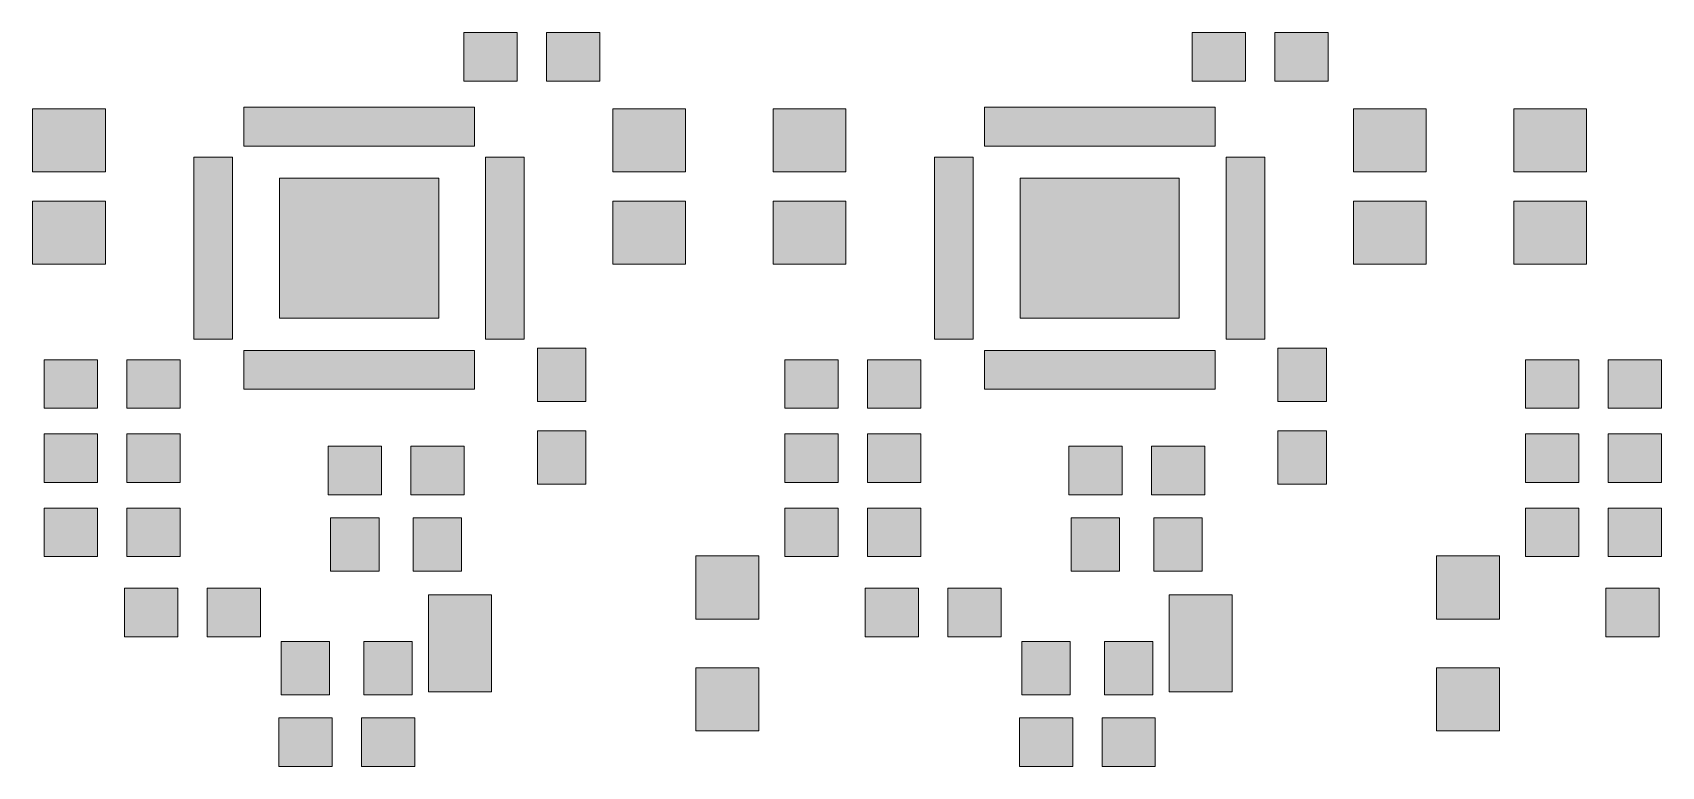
# Model space of a CAD drawing. Header units: inches. Extents: x 72.2 to 138.1, y 127.1 to 169.9.
# Drawn here: x 72.15 to 105.67, y 127.15 to 142.24 of the extents above; entities that cross this region are included whole.
import ezdxf

# ---------------------------------------------------------------- set-up
doc = ezdxf.new("R2010")
doc.units = ezdxf.units.IN
doc.header["$MEASUREMENT"] = 0

# ---------------------------------------------------------------- blocks, each defined once
blk = doc.blocks.new('block 12')
at = {"true_color": 0xffffff}
h = blk.add_hatch(color=7, dxfattribs=at)
h.dxf.hatch_style = 2
h.paths.add_polyline_path([(103.967, 133.488), (103.967, 133.987), (102.87, 133.987), (102.87, 132.99), (103.967, 132.99), (103.967, 133.987), (102.87, 133.987), (102.87, 132.99), (103.967, 132.99)])
at = {"lineweight": 0}
blk.add_lwpolyline([(103.967, 133.488), (103.967, 133.987), (102.87, 133.987), (102.87, 132.99), (103.967, 132.99), (103.967, 133.987), (102.87, 133.987), (102.87, 132.99), (103.967, 132.99), (103.967, 133.488)], dxfattribs=at)
blk = doc.blocks.new('block 13')
at = {"true_color": 0xffffff}
h = blk.add_hatch(color=7, dxfattribs=at)
h.dxf.hatch_style = 2
h.paths.add_polyline_path([(105.667, 133.488), (105.667, 133.987), (104.57, 133.987), (104.57, 132.99), (105.667, 132.99), (105.667, 133.987), (104.57, 133.987), (104.57, 132.99), (105.667, 132.99)])
at = {"lineweight": 0}
blk.add_lwpolyline([(105.667, 133.488), (105.667, 133.987), (104.57, 133.987), (104.57, 132.99), (105.667, 132.99), (105.667, 133.987), (104.57, 133.987), (104.57, 132.99), (105.667, 132.99), (105.667, 133.488)], dxfattribs=at)
blk = doc.blocks.new('block 14')
at = {"true_color": 0xffffff}
h = blk.add_hatch(color=7, dxfattribs=at)
h.dxf.hatch_style = 2
h.paths.add_polyline_path([(88.727, 133.488), (88.727, 133.987), (87.63, 133.987), (87.63, 132.99), (88.727, 132.99), (88.727, 133.987), (87.63, 133.987), (87.63, 132.99), (88.727, 132.99)])
at = {"lineweight": 0}
blk.add_lwpolyline([(88.727, 133.488), (88.727, 133.987), (87.63, 133.987), (87.63, 132.99), (88.727, 132.99), (88.727, 133.987), (87.63, 133.987), (87.63, 132.99), (88.727, 132.99), (88.727, 133.488)], dxfattribs=at)
blk = doc.blocks.new('block 15')
at = {"true_color": 0xffffff}
h = blk.add_hatch(color=7, dxfattribs=at)
h.dxf.hatch_style = 2
h.paths.add_polyline_path([(90.427, 133.488), (90.427, 133.987), (89.33, 133.987), (89.33, 132.99), (90.427, 132.99), (90.427, 133.987), (89.33, 133.987), (89.33, 132.99), (90.427, 132.99)])
at = {"lineweight": 0}
blk.add_lwpolyline([(90.427, 133.488), (90.427, 133.987), (89.33, 133.987), (89.33, 132.99), (90.427, 132.99), (90.427, 133.987), (89.33, 133.987), (89.33, 132.99), (90.427, 132.99), (90.427, 133.488)], dxfattribs=at)
blk = doc.blocks.new('block 16')
at = {"true_color": 0xffffff}
h = blk.add_hatch(color=7, dxfattribs=at)
h.dxf.hatch_style = 2
h.paths.add_polyline_path([(73.487, 133.488), (73.487, 133.987), (72.39, 133.987), (72.39, 132.99), (73.487, 132.99), (73.487, 133.987), (72.39, 133.987), (72.39, 132.99), (73.487, 132.99)])
at = {"lineweight": 0}
blk.add_lwpolyline([(73.487, 133.488), (73.487, 133.987), (72.39, 133.987), (72.39, 132.99), (73.487, 132.99), (73.487, 133.987), (72.39, 133.987), (72.39, 132.99), (73.487, 132.99), (73.487, 133.488)], dxfattribs=at)
blk = doc.blocks.new('block 17')
at = {"true_color": 0xffffff}
h = blk.add_hatch(color=7, dxfattribs=at)
h.dxf.hatch_style = 2
h.paths.add_polyline_path([(75.187, 133.488), (75.187, 133.987), (74.09, 133.987), (74.09, 132.99), (75.187, 132.99), (75.187, 133.987), (74.09, 133.987), (74.09, 132.99), (75.187, 132.99)])
at = {"lineweight": 0}
blk.add_lwpolyline([(75.187, 133.488), (75.187, 133.987), (74.09, 133.987), (74.09, 132.99), (75.187, 132.99), (75.187, 133.987), (74.09, 133.987), (74.09, 132.99), (75.187, 132.99), (75.187, 133.488)], dxfattribs=at)
blk = doc.blocks.new('block 22')
at = {"true_color": 0xffffff}
h = blk.add_hatch(color=7, dxfattribs=at)
h.dxf.hatch_style = 2
h.paths.add_polyline_path([(98.275, 134.052), (97.777, 134.052), (97.777, 132.955), (98.774, 132.955), (98.774, 134.052), (97.777, 134.052), (97.777, 132.955), (98.774, 132.955), (98.774, 134.052)])
at = {"lineweight": 0}
blk.add_lwpolyline([(98.275, 134.052), (97.777, 134.052), (97.777, 132.955), (98.774, 132.955), (98.774, 134.052), (97.777, 134.052), (97.777, 132.955), (98.774, 132.955), (98.774, 134.052), (98.275, 134.052)], dxfattribs=at)
blk = doc.blocks.new('block 23')
at = {"true_color": 0xffffff}
h = blk.add_hatch(color=7, dxfattribs=at)
h.dxf.hatch_style = 2
h.paths.add_polyline_path([(98.275, 135.752), (97.777, 135.752), (97.777, 134.655), (98.774, 134.655), (98.774, 135.752), (97.777, 135.752), (97.777, 134.655), (98.774, 134.655), (98.774, 135.752)])
at = {"lineweight": 0}
blk.add_lwpolyline([(98.275, 135.752), (97.777, 135.752), (97.777, 134.655), (98.774, 134.655), (98.774, 135.752), (97.777, 135.752), (97.777, 134.655), (98.774, 134.655), (98.774, 135.752), (98.275, 135.752)], dxfattribs=at)
blk = doc.blocks.new('block 24')
at = {"true_color": 0xffffff}
h = blk.add_hatch(color=7, dxfattribs=at)
h.dxf.hatch_style = 2
h.paths.add_polyline_path([(83.035, 134.052), (82.537, 134.052), (82.537, 132.955), (83.534, 132.955), (83.534, 134.052), (82.537, 134.052), (82.537, 132.955), (83.534, 132.955), (83.534, 134.052)])
at = {"lineweight": 0}
blk.add_lwpolyline([(83.035, 134.052), (82.537, 134.052), (82.537, 132.955), (83.534, 132.955), (83.534, 134.052), (82.537, 134.052), (82.537, 132.955), (83.534, 132.955), (83.534, 134.052), (83.035, 134.052)], dxfattribs=at)
blk = doc.blocks.new('block 25')
at = {"true_color": 0xffffff}
h = blk.add_hatch(color=7, dxfattribs=at)
h.dxf.hatch_style = 2
h.paths.add_polyline_path([(83.035, 135.752), (82.537, 135.752), (82.537, 134.655), (83.534, 134.655), (83.534, 135.752), (82.537, 135.752), (82.537, 134.655), (83.534, 134.655), (83.534, 135.752)])
at = {"lineweight": 0}
blk.add_lwpolyline([(83.035, 135.752), (82.537, 135.752), (82.537, 134.655), (83.534, 134.655), (83.534, 135.752), (82.537, 135.752), (82.537, 134.655), (83.534, 134.655), (83.534, 135.752), (83.035, 135.752)], dxfattribs=at)
blk = doc.blocks.new('block 28')
at = {"true_color": 0xffffff}
h = blk.add_hatch(color=7, dxfattribs=at)
h.dxf.hatch_style = 2
h.paths.add_polyline_path([(103.967, 135.012), (103.967, 135.511), (102.87, 135.511), (102.87, 134.514), (103.967, 134.514), (103.967, 135.511), (102.87, 135.511), (102.87, 134.514), (103.967, 134.514)])
at = {"lineweight": 0}
blk.add_lwpolyline([(103.967, 135.012), (103.967, 135.511), (102.87, 135.511), (102.87, 134.514), (103.967, 134.514), (103.967, 135.511), (102.87, 135.511), (102.87, 134.514), (103.967, 134.514), (103.967, 135.012)], dxfattribs=at)
blk = doc.blocks.new('block 29')
at = {"true_color": 0xffffff}
h = blk.add_hatch(color=7, dxfattribs=at)
h.dxf.hatch_style = 2
h.paths.add_polyline_path([(105.667, 135.012), (105.667, 135.511), (104.57, 135.511), (104.57, 134.514), (105.667, 134.514), (105.667, 135.511), (104.57, 135.511), (104.57, 134.514), (105.667, 134.514)])
at = {"lineweight": 0}
blk.add_lwpolyline([(105.667, 135.012), (105.667, 135.511), (104.57, 135.511), (104.57, 134.514), (105.667, 134.514), (105.667, 135.511), (104.57, 135.511), (104.57, 134.514), (105.667, 134.514), (105.667, 135.012)], dxfattribs=at)
blk = doc.blocks.new('block 30')
at = {"true_color": 0xffffff}
h = blk.add_hatch(color=7, dxfattribs=at)
h.dxf.hatch_style = 2
h.paths.add_polyline_path([(88.727, 135.012), (88.727, 135.511), (87.63, 135.511), (87.63, 134.514), (88.727, 134.514), (88.727, 135.511), (87.63, 135.511), (87.63, 134.514), (88.727, 134.514)])
at = {"lineweight": 0}
blk.add_lwpolyline([(88.727, 135.012), (88.727, 135.511), (87.63, 135.511), (87.63, 134.514), (88.727, 134.514), (88.727, 135.511), (87.63, 135.511), (87.63, 134.514), (88.727, 134.514), (88.727, 135.012)], dxfattribs=at)
blk = doc.blocks.new('block 31')
at = {"true_color": 0xffffff}
h = blk.add_hatch(color=7, dxfattribs=at)
h.dxf.hatch_style = 2
h.paths.add_polyline_path([(90.427, 135.012), (90.427, 135.511), (89.33, 135.511), (89.33, 134.514), (90.427, 134.514), (90.427, 135.511), (89.33, 135.511), (89.33, 134.514), (90.427, 134.514)])
at = {"lineweight": 0}
blk.add_lwpolyline([(90.427, 135.012), (90.427, 135.511), (89.33, 135.511), (89.33, 134.514), (90.427, 134.514), (90.427, 135.511), (89.33, 135.511), (89.33, 134.514), (90.427, 134.514), (90.427, 135.012)], dxfattribs=at)
blk = doc.blocks.new('block 32')
at = {"true_color": 0xffffff}
h = blk.add_hatch(color=7, dxfattribs=at)
h.dxf.hatch_style = 2
h.paths.add_polyline_path([(73.487, 135.012), (73.487, 135.511), (72.39, 135.511), (72.39, 134.514), (73.487, 134.514), (73.487, 135.511), (72.39, 135.511), (72.39, 134.514), (73.487, 134.514)])
at = {"lineweight": 0}
blk.add_lwpolyline([(73.487, 135.012), (73.487, 135.511), (72.39, 135.511), (72.39, 134.514), (73.487, 134.514), (73.487, 135.511), (72.39, 135.511), (72.39, 134.514), (73.487, 134.514), (73.487, 135.012)], dxfattribs=at)
blk = doc.blocks.new('block 33')
at = {"true_color": 0xffffff}
h = blk.add_hatch(color=7, dxfattribs=at)
h.dxf.hatch_style = 2
h.paths.add_polyline_path([(75.187, 135.012), (75.187, 135.511), (74.09, 135.511), (74.09, 134.514), (75.187, 134.514), (75.187, 135.511), (74.09, 135.511), (74.09, 134.514), (75.187, 134.514)])
at = {"lineweight": 0}
blk.add_lwpolyline([(75.187, 135.012), (75.187, 135.511), (74.09, 135.511), (74.09, 134.514), (75.187, 134.514), (75.187, 135.511), (74.09, 135.511), (74.09, 134.514), (75.187, 134.514), (75.187, 135.012)], dxfattribs=at)
blk = doc.blocks.new('block 38')
at = {"true_color": 0xffffff}
h = blk.add_hatch(color=7, dxfattribs=at)
h.dxf.hatch_style = 2
h.paths.add_polyline_path([(104.57, 131.964), (104.57, 131.466), (105.667, 131.466), (105.667, 132.463), (104.57, 132.463), (104.57, 131.466), (105.667, 131.466), (105.667, 132.463), (104.57, 132.463)])
at = {"lineweight": 0}
blk.add_lwpolyline([(104.57, 131.964), (104.57, 131.466), (105.667, 131.466), (105.667, 132.463), (104.57, 132.463), (104.57, 131.466), (105.667, 131.466), (105.667, 132.463), (104.57, 132.463), (104.57, 131.964)], dxfattribs=at)
blk = doc.blocks.new('block 39')
at = {"true_color": 0xffffff}
h = blk.add_hatch(color=7, dxfattribs=at)
h.dxf.hatch_style = 2
h.paths.add_polyline_path([(102.87, 131.964), (102.87, 131.466), (103.967, 131.466), (103.967, 132.463), (102.87, 132.463), (102.87, 131.466), (103.967, 131.466), (103.967, 132.463), (102.87, 132.463)])
at = {"lineweight": 0}
blk.add_lwpolyline([(102.87, 131.964), (102.87, 131.466), (103.967, 131.466), (103.967, 132.463), (102.87, 132.463), (102.87, 131.466), (103.967, 131.466), (103.967, 132.463), (102.87, 132.463), (102.87, 131.964)], dxfattribs=at)
blk = doc.blocks.new('block 40')
at = {"true_color": 0xffffff}
h = blk.add_hatch(color=7, dxfattribs=at)
h.dxf.hatch_style = 2
h.paths.add_polyline_path([(89.33, 131.964), (89.33, 131.466), (90.427, 131.466), (90.427, 132.463), (89.33, 132.463), (89.33, 131.466), (90.427, 131.466), (90.427, 132.463), (89.33, 132.463)])
at = {"lineweight": 0}
blk.add_lwpolyline([(89.33, 131.964), (89.33, 131.466), (90.427, 131.466), (90.427, 132.463), (89.33, 132.463), (89.33, 131.466), (90.427, 131.466), (90.427, 132.463), (89.33, 132.463), (89.33, 131.964)], dxfattribs=at)
blk = doc.blocks.new('block 41')
at = {"true_color": 0xffffff}
h = blk.add_hatch(color=7, dxfattribs=at)
h.dxf.hatch_style = 2
h.paths.add_polyline_path([(87.63, 131.964), (87.63, 131.466), (88.727, 131.466), (88.727, 132.463), (87.63, 132.463), (87.63, 131.466), (88.727, 131.466), (88.727, 132.463), (87.63, 132.463)])
at = {"lineweight": 0}
blk.add_lwpolyline([(87.63, 131.964), (87.63, 131.466), (88.727, 131.466), (88.727, 132.463), (87.63, 132.463), (87.63, 131.466), (88.727, 131.466), (88.727, 132.463), (87.63, 132.463), (87.63, 131.964)], dxfattribs=at)
blk = doc.blocks.new('block 42')
at = {"true_color": 0xffffff}
h = blk.add_hatch(color=7, dxfattribs=at)
h.dxf.hatch_style = 2
h.paths.add_polyline_path([(74.09, 131.964), (74.09, 131.466), (75.187, 131.466), (75.187, 132.463), (74.09, 132.463), (74.09, 131.466), (75.187, 131.466), (75.187, 132.463), (74.09, 132.463)])
at = {"lineweight": 0}
blk.add_lwpolyline([(74.09, 131.964), (74.09, 131.466), (75.187, 131.466), (75.187, 132.463), (74.09, 132.463), (74.09, 131.466), (75.187, 131.466), (75.187, 132.463), (74.09, 132.463), (74.09, 131.964)], dxfattribs=at)
blk = doc.blocks.new('block 43')
at = {"true_color": 0xffffff}
h = blk.add_hatch(color=7, dxfattribs=at)
h.dxf.hatch_style = 2
h.paths.add_polyline_path([(72.39, 131.964), (72.39, 131.466), (73.487, 131.466), (73.487, 132.463), (72.39, 132.463), (72.39, 131.466), (73.487, 131.466), (73.487, 132.463), (72.39, 132.463)])
at = {"lineweight": 0}
blk.add_lwpolyline([(72.39, 131.964), (72.39, 131.466), (73.487, 131.466), (73.487, 132.463), (72.39, 132.463), (72.39, 131.466), (73.487, 131.466), (73.487, 132.463), (72.39, 132.463), (72.39, 131.964)], dxfattribs=at)
blk = doc.blocks.new('block 48')
at = {"true_color": 0xffffff}
h = blk.add_hatch(color=7, dxfattribs=at)
h.dxf.hatch_style = 2
h.paths.add_polyline_path([(105.618, 130.313), (105.618, 130.812), (104.521, 130.812), (104.521, 129.815), (105.618, 129.815), (105.618, 130.812), (104.521, 130.812), (104.521, 129.815), (105.618, 129.815)])
at = {"lineweight": 0}
blk.add_lwpolyline([(105.618, 130.313), (105.618, 130.812), (104.521, 130.812), (104.521, 129.815), (105.618, 129.815), (105.618, 130.812), (104.521, 130.812), (104.521, 129.815), (105.618, 129.815), (105.618, 130.313)], dxfattribs=at)
blk = doc.blocks.new('block 50')
at = {"true_color": 0xffffff}
h = blk.add_hatch(color=7, dxfattribs=at)
h.dxf.hatch_style = 2
h.paths.add_polyline_path([(90.378, 130.313), (90.378, 130.812), (89.281, 130.812), (89.281, 129.815), (90.378, 129.815), (90.378, 130.812), (89.281, 130.812), (89.281, 129.815), (90.378, 129.815)])
at = {"lineweight": 0}
blk.add_lwpolyline([(90.378, 130.313), (90.378, 130.812), (89.281, 130.812), (89.281, 129.815), (90.378, 129.815), (90.378, 130.812), (89.281, 130.812), (89.281, 129.815), (90.378, 129.815), (90.378, 130.313)], dxfattribs=at)
blk = doc.blocks.new('block 51')
at = {"true_color": 0xffffff}
h = blk.add_hatch(color=7, dxfattribs=at)
h.dxf.hatch_style = 2
h.paths.add_polyline_path([(92.078, 130.313), (92.078, 130.812), (90.981, 130.812), (90.981, 129.815), (92.078, 129.815), (92.078, 130.812), (90.981, 130.812), (90.981, 129.815), (92.078, 129.815)])
at = {"lineweight": 0}
blk.add_lwpolyline([(92.078, 130.313), (92.078, 130.812), (90.981, 130.812), (90.981, 129.815), (92.078, 129.815), (92.078, 130.812), (90.981, 130.812), (90.981, 129.815), (92.078, 129.815), (92.078, 130.313)], dxfattribs=at)
blk = doc.blocks.new('block 52')
at = {"true_color": 0xffffff}
h = blk.add_hatch(color=7, dxfattribs=at)
h.dxf.hatch_style = 2
h.paths.add_polyline_path([(75.138, 130.313), (75.138, 130.812), (74.041, 130.812), (74.041, 129.815), (75.138, 129.815), (75.138, 130.812), (74.041, 130.812), (74.041, 129.815), (75.138, 129.815)])
at = {"lineweight": 0}
blk.add_lwpolyline([(75.138, 130.313), (75.138, 130.812), (74.041, 130.812), (74.041, 129.815), (75.138, 129.815), (75.138, 130.812), (74.041, 130.812), (74.041, 129.815), (75.138, 129.815), (75.138, 130.313)], dxfattribs=at)
blk = doc.blocks.new('block 53')
at = {"true_color": 0xffffff}
h = blk.add_hatch(color=7, dxfattribs=at)
h.dxf.hatch_style = 2
h.paths.add_polyline_path([(76.838, 130.313), (76.838, 130.812), (75.741, 130.812), (75.741, 129.815), (76.838, 129.815), (76.838, 130.812), (75.741, 130.812), (75.741, 129.815), (76.838, 129.815)])
at = {"lineweight": 0}
blk.add_lwpolyline([(76.838, 130.313), (76.838, 130.812), (75.741, 130.812), (75.741, 129.815), (76.838, 129.815), (76.838, 130.812), (75.741, 130.812), (75.741, 129.815), (76.838, 129.815), (76.838, 130.313)], dxfattribs=at)
blk = doc.blocks.new('block 60')
at = {"true_color": 0xffffff}
h = blk.add_hatch(color=7, dxfattribs=at)
h.dxf.hatch_style = 2
h.paths.add_polyline_path([(97.109, 141.743), (97.109, 142.242), (96.012, 142.242), (96.012, 141.245), (97.109, 141.245), (97.109, 142.242), (96.012, 142.242), (96.012, 141.245), (97.109, 141.245)])
at = {"lineweight": 0}
blk.add_lwpolyline([(97.109, 141.743), (97.109, 142.242), (96.012, 142.242), (96.012, 141.245), (97.109, 141.245), (97.109, 142.242), (96.012, 142.242), (96.012, 141.245), (97.109, 141.245), (97.109, 141.743)], dxfattribs=at)
blk = doc.blocks.new('block 61')
at = {"true_color": 0xffffff}
h = blk.add_hatch(color=7, dxfattribs=at)
h.dxf.hatch_style = 2
h.paths.add_polyline_path([(98.809, 141.743), (98.809, 142.242), (97.712, 142.242), (97.712, 141.245), (98.809, 141.245), (98.809, 142.242), (97.712, 142.242), (97.712, 141.245), (98.809, 141.245)])
at = {"lineweight": 0}
blk.add_lwpolyline([(98.809, 141.743), (98.809, 142.242), (97.712, 142.242), (97.712, 141.245), (98.809, 141.245), (98.809, 142.242), (97.712, 142.242), (97.712, 141.245), (98.809, 141.245), (98.809, 141.743)], dxfattribs=at)
blk = doc.blocks.new('block 62')
at = {"true_color": 0xffffff}
h = blk.add_hatch(color=7, dxfattribs=at)
h.dxf.hatch_style = 2
h.paths.add_polyline_path([(82.123, 141.743), (82.123, 142.242), (81.026, 142.242), (81.026, 141.245), (82.123, 141.245), (82.123, 142.242), (81.026, 142.242), (81.026, 141.245), (82.123, 141.245)])
at = {"lineweight": 0}
blk.add_lwpolyline([(82.123, 141.743), (82.123, 142.242), (81.026, 142.242), (81.026, 141.245), (82.123, 141.245), (82.123, 142.242), (81.026, 142.242), (81.026, 141.245), (82.123, 141.245), (82.123, 141.743)], dxfattribs=at)
blk = doc.blocks.new('block 63')
at = {"true_color": 0xffffff}
h = blk.add_hatch(color=7, dxfattribs=at)
h.dxf.hatch_style = 2
h.paths.add_polyline_path([(83.823, 141.743), (83.823, 142.242), (82.726, 142.242), (82.726, 141.245), (83.823, 141.245), (83.823, 142.242), (82.726, 142.242), (82.726, 141.245), (83.823, 141.245)])
at = {"lineweight": 0}
blk.add_lwpolyline([(83.823, 141.743), (83.823, 142.242), (82.726, 142.242), (82.726, 141.245), (83.823, 141.245), (83.823, 142.242), (82.726, 142.242), (82.726, 141.245), (83.823, 141.245), (83.823, 141.743)], dxfattribs=at)
blk = doc.blocks.new('block 68')
at = {"true_color": 0xffffff}
h = blk.add_hatch(color=7, dxfattribs=at)
h.dxf.hatch_style = 2
h.paths.add_polyline_path([(93.553, 127.646), (93.553, 128.145), (92.456, 128.145), (92.456, 127.148), (93.553, 127.148), (93.553, 128.145), (92.456, 128.145), (92.456, 127.148), (93.553, 127.148)])
at = {"lineweight": 0}
blk.add_lwpolyline([(93.553, 127.646), (93.553, 128.145), (92.456, 128.145), (92.456, 127.148), (93.553, 127.148), (93.553, 128.145), (92.456, 128.145), (92.456, 127.148), (93.553, 127.148), (93.553, 127.646)], dxfattribs=at)
blk = doc.blocks.new('block 69')
at = {"true_color": 0xffffff}
h = blk.add_hatch(color=7, dxfattribs=at)
h.dxf.hatch_style = 2
h.paths.add_polyline_path([(95.253, 127.646), (95.253, 128.145), (94.156, 128.145), (94.156, 127.148), (95.253, 127.148), (95.253, 128.145), (94.156, 128.145), (94.156, 127.148), (95.253, 127.148)])
at = {"lineweight": 0}
blk.add_lwpolyline([(95.253, 127.646), (95.253, 128.145), (94.156, 128.145), (94.156, 127.148), (95.253, 127.148), (95.253, 128.145), (94.156, 128.145), (94.156, 127.148), (95.253, 127.148), (95.253, 127.646)], dxfattribs=at)
blk = doc.blocks.new('block 70')
at = {"true_color": 0xffffff}
h = blk.add_hatch(color=7, dxfattribs=at)
h.dxf.hatch_style = 2
h.paths.add_polyline_path([(78.313, 127.646), (78.313, 128.145), (77.216, 128.145), (77.216, 127.148), (78.313, 127.148), (78.313, 128.145), (77.216, 128.145), (77.216, 127.148), (78.313, 127.148)])
at = {"lineweight": 0}
blk.add_lwpolyline([(78.313, 127.646), (78.313, 128.145), (77.216, 128.145), (77.216, 127.148), (78.313, 127.148), (78.313, 128.145), (77.216, 128.145), (77.216, 127.148), (78.313, 127.148), (78.313, 127.646)], dxfattribs=at)
blk = doc.blocks.new('block 71')
at = {"true_color": 0xffffff}
h = blk.add_hatch(color=7, dxfattribs=at)
h.dxf.hatch_style = 2
h.paths.add_polyline_path([(80.013, 127.646), (80.013, 128.145), (78.916, 128.145), (78.916, 127.148), (80.013, 127.148), (80.013, 128.145), (78.916, 128.145), (78.916, 127.148), (80.013, 127.148)])
at = {"lineweight": 0}
blk.add_lwpolyline([(80.013, 127.646), (80.013, 128.145), (78.916, 128.145), (78.916, 127.148), (80.013, 127.148), (80.013, 128.145), (78.916, 128.145), (78.916, 127.148), (80.013, 127.148), (80.013, 127.646)], dxfattribs=at)
blk = doc.blocks.new('block 76')
at = {"true_color": 0xffffff}
h = blk.add_hatch(color=7, dxfattribs=at)
h.dxf.hatch_style = 2
h.paths.add_polyline_path([(94.569, 133.234), (94.569, 133.733), (93.472, 133.733), (93.472, 132.736), (94.569, 132.736), (94.569, 133.733), (93.472, 133.733), (93.472, 132.736), (94.569, 132.736)])
at = {"lineweight": 0}
blk.add_lwpolyline([(94.569, 133.234), (94.569, 133.733), (93.472, 133.733), (93.472, 132.736), (94.569, 132.736), (94.569, 133.733), (93.472, 133.733), (93.472, 132.736), (94.569, 132.736), (94.569, 133.234)], dxfattribs=at)
blk = doc.blocks.new('block 77')
at = {"true_color": 0xffffff}
h = blk.add_hatch(color=7, dxfattribs=at)
h.dxf.hatch_style = 2
h.paths.add_polyline_path([(96.269, 133.234), (96.269, 133.733), (95.172, 133.733), (95.172, 132.736), (96.269, 132.736), (96.269, 133.733), (95.172, 133.733), (95.172, 132.736), (96.269, 132.736)])
at = {"lineweight": 0}
blk.add_lwpolyline([(96.269, 133.234), (96.269, 133.733), (95.172, 133.733), (95.172, 132.736), (96.269, 132.736), (96.269, 133.733), (95.172, 133.733), (95.172, 132.736), (96.269, 132.736), (96.269, 133.234)], dxfattribs=at)
blk = doc.blocks.new('block 78')
at = {"true_color": 0xffffff}
h = blk.add_hatch(color=7, dxfattribs=at)
h.dxf.hatch_style = 2
h.paths.add_polyline_path([(79.329, 133.234), (79.329, 133.733), (78.232, 133.733), (78.232, 132.736), (79.329, 132.736), (79.329, 133.733), (78.232, 133.733), (78.232, 132.736), (79.329, 132.736)])
at = {"lineweight": 0}
blk.add_lwpolyline([(79.329, 133.234), (79.329, 133.733), (78.232, 133.733), (78.232, 132.736), (79.329, 132.736), (79.329, 133.733), (78.232, 133.733), (78.232, 132.736), (79.329, 132.736), (79.329, 133.234)], dxfattribs=at)
blk = doc.blocks.new('block 79')
at = {"true_color": 0xffffff}
h = blk.add_hatch(color=7, dxfattribs=at)
h.dxf.hatch_style = 2
h.paths.add_polyline_path([(81.029, 133.234), (81.029, 133.733), (79.932, 133.733), (79.932, 132.736), (81.029, 132.736), (81.029, 133.733), (79.932, 133.733), (79.932, 132.736), (81.029, 132.736)])
at = {"lineweight": 0}
blk.add_lwpolyline([(81.029, 133.234), (81.029, 133.733), (79.932, 133.733), (79.932, 132.736), (81.029, 132.736), (81.029, 133.733), (79.932, 133.733), (79.932, 132.736), (81.029, 132.736), (81.029, 133.234)], dxfattribs=at)
blk = doc.blocks.new('block 120')
at = {"true_color": 0xffffff}
h = blk.add_hatch(color=7, dxfattribs=at)
h.dxf.hatch_style = 2
h.paths.add_polyline_path([(94.108, 139.908), (96.482, 139.908), (96.482, 140.705), (91.735, 140.705), (91.735, 139.908), (96.482, 139.908), (96.482, 140.705), (91.735, 140.705), (91.735, 139.908)])
at = {"lineweight": 0}
blk.add_lwpolyline([(94.108, 139.908), (96.482, 139.908), (96.482, 140.705), (91.735, 140.705), (91.735, 139.908), (96.482, 139.908), (96.482, 140.705), (91.735, 140.705), (91.735, 139.908), (94.108, 139.908)], dxfattribs=at)
blk = doc.blocks.new('block 121')
at = {"true_color": 0xffffff}
h = blk.add_hatch(color=7, dxfattribs=at)
h.dxf.hatch_style = 2
h.paths.add_polyline_path([(96.71, 137.806), (96.71, 135.933), (97.507, 135.933), (97.507, 139.68), (96.71, 139.68), (96.71, 135.933), (97.507, 135.933), (97.507, 139.68), (96.71, 139.68)])
at = {"lineweight": 0}
blk.add_lwpolyline([(96.71, 137.806), (96.71, 135.933), (97.507, 135.933), (97.507, 139.68), (96.71, 139.68), (96.71, 135.933), (97.507, 135.933), (97.507, 139.68), (96.71, 139.68), (96.71, 137.806)], dxfattribs=at)
blk = doc.blocks.new('block 122')
at = {"true_color": 0xffffff}
h = blk.add_hatch(color=7, dxfattribs=at)
h.dxf.hatch_style = 2
h.paths.add_polyline_path([(94.108, 135.705), (91.735, 135.705), (91.735, 134.908), (96.482, 134.908), (96.482, 135.705), (91.735, 135.705), (91.735, 134.908), (96.482, 134.908), (96.482, 135.705)])
at = {"lineweight": 0}
blk.add_lwpolyline([(94.108, 135.705), (91.735, 135.705), (91.735, 134.908), (96.482, 134.908), (96.482, 135.705), (91.735, 135.705), (91.735, 134.908), (96.482, 134.908), (96.482, 135.705), (94.108, 135.705)], dxfattribs=at)
blk = doc.blocks.new('block 123')
at = {"true_color": 0xffffff}
h = blk.add_hatch(color=7, dxfattribs=at)
h.dxf.hatch_style = 2
h.paths.add_polyline_path([(91.507, 137.806), (91.507, 139.68), (90.71, 139.68), (90.71, 135.933), (91.507, 135.933), (91.507, 139.68), (90.71, 139.68), (90.71, 135.933), (91.507, 135.933)])
at = {"lineweight": 0}
blk.add_lwpolyline([(91.507, 137.806), (91.507, 139.68), (90.71, 139.68), (90.71, 135.933), (91.507, 135.933), (91.507, 139.68), (90.71, 139.68), (90.71, 135.933), (91.507, 135.933), (91.507, 137.806)], dxfattribs=at)
blk = doc.blocks.new('block 124')
at = {"true_color": 0xffffff}
h = blk.add_hatch(color=7, dxfattribs=at)
h.dxf.hatch_style = 2
h.paths.add_polyline_path([(94.108, 136.368), (95.747, 136.368), (95.747, 139.245), (92.47, 139.245), (92.47, 136.368), (95.747, 136.368), (95.747, 139.245), (92.47, 139.245), (92.47, 136.368)])
at = {"lineweight": 0}
blk.add_lwpolyline([(94.108, 136.368), (95.747, 136.368), (95.747, 139.245), (92.47, 139.245), (92.47, 136.368), (95.747, 136.368), (95.747, 139.245), (92.47, 139.245), (92.47, 136.368), (94.108, 136.368)], dxfattribs=at)
blk = doc.blocks.new('block 125')
at = {"true_color": 0xffffff}
h = blk.add_hatch(color=7, dxfattribs=at)
h.dxf.hatch_style = 2
h.paths.add_polyline_path([(78.868, 139.908), (81.242, 139.908), (81.242, 140.705), (76.495, 140.705), (76.495, 139.908), (81.242, 139.908), (81.242, 140.705), (76.495, 140.705), (76.495, 139.908)])
at = {"lineweight": 0}
blk.add_lwpolyline([(78.868, 139.908), (81.242, 139.908), (81.242, 140.705), (76.495, 140.705), (76.495, 139.908), (81.242, 139.908), (81.242, 140.705), (76.495, 140.705), (76.495, 139.908), (78.868, 139.908)], dxfattribs=at)
blk = doc.blocks.new('block 126')
at = {"true_color": 0xffffff}
h = blk.add_hatch(color=7, dxfattribs=at)
h.dxf.hatch_style = 2
h.paths.add_polyline_path([(81.47, 137.806), (81.47, 135.933), (82.267, 135.933), (82.267, 139.68), (81.47, 139.68), (81.47, 135.933), (82.267, 135.933), (82.267, 139.68), (81.47, 139.68)])
at = {"lineweight": 0}
blk.add_lwpolyline([(81.47, 137.806), (81.47, 135.933), (82.267, 135.933), (82.267, 139.68), (81.47, 139.68), (81.47, 135.933), (82.267, 135.933), (82.267, 139.68), (81.47, 139.68), (81.47, 137.806)], dxfattribs=at)
blk = doc.blocks.new('block 127')
at = {"true_color": 0xffffff}
h = blk.add_hatch(color=7, dxfattribs=at)
h.dxf.hatch_style = 2
h.paths.add_polyline_path([(78.868, 135.705), (76.495, 135.705), (76.495, 134.908), (81.242, 134.908), (81.242, 135.705), (76.495, 135.705), (76.495, 134.908), (81.242, 134.908), (81.242, 135.705)])
at = {"lineweight": 0}
blk.add_lwpolyline([(78.868, 135.705), (76.495, 135.705), (76.495, 134.908), (81.242, 134.908), (81.242, 135.705), (76.495, 135.705), (76.495, 134.908), (81.242, 134.908), (81.242, 135.705), (78.868, 135.705)], dxfattribs=at)
blk = doc.blocks.new('block 128')
at = {"true_color": 0xffffff}
h = blk.add_hatch(color=7, dxfattribs=at)
h.dxf.hatch_style = 2
h.paths.add_polyline_path([(76.267, 137.806), (76.267, 139.68), (75.47, 139.68), (75.47, 135.933), (76.267, 135.933), (76.267, 139.68), (75.47, 139.68), (75.47, 135.933), (76.267, 135.933)])
at = {"lineweight": 0}
blk.add_lwpolyline([(76.267, 137.806), (76.267, 139.68), (75.47, 139.68), (75.47, 135.933), (76.267, 135.933), (76.267, 139.68), (75.47, 139.68), (75.47, 135.933), (76.267, 135.933), (76.267, 137.806)], dxfattribs=at)
blk = doc.blocks.new('block 129')
at = {"true_color": 0xffffff}
h = blk.add_hatch(color=7, dxfattribs=at)
h.dxf.hatch_style = 2
h.paths.add_polyline_path([(78.868, 136.368), (80.507, 136.368), (80.507, 139.245), (77.23, 139.245), (77.23, 136.368), (80.507, 136.368), (80.507, 139.245), (77.23, 139.245), (77.23, 136.368)])
at = {"lineweight": 0}
blk.add_lwpolyline([(78.868, 136.368), (80.507, 136.368), (80.507, 139.245), (77.23, 139.245), (77.23, 136.368), (80.507, 136.368), (80.507, 139.245), (77.23, 139.245), (77.23, 136.368), (78.868, 136.368)], dxfattribs=at)
blk = doc.blocks.new('block 138')
at = {"true_color": 0xffffff}
h = blk.add_hatch(color=7, dxfattribs=at)
h.dxf.hatch_style = 2
h.paths.add_polyline_path([(101.684, 131.477), (101.036, 131.477), (101.036, 130.18), (102.333, 130.18), (102.333, 131.477), (101.036, 131.477), (101.036, 130.18), (102.333, 130.18), (102.333, 131.477)])
at = {"lineweight": 0}
blk.add_lwpolyline([(101.684, 131.477), (101.036, 131.477), (101.036, 130.18), (102.333, 130.18), (102.333, 131.477), (101.036, 131.477), (101.036, 130.18), (102.333, 130.18), (102.333, 131.477), (101.684, 131.477)], dxfattribs=at)
blk = doc.blocks.new('block 139')
at = {"true_color": 0xffffff}
h = blk.add_hatch(color=7, dxfattribs=at)
h.dxf.hatch_style = 2
h.paths.add_polyline_path([(96.184, 130.677), (95.536, 130.677), (95.536, 128.68), (96.833, 128.68), (96.833, 130.677), (95.536, 130.677), (95.536, 128.68), (96.833, 128.68), (96.833, 130.677)])
at = {"lineweight": 0}
blk.add_lwpolyline([(96.184, 130.677), (95.536, 130.677), (95.536, 128.68), (96.833, 128.68), (96.833, 130.677), (95.536, 130.677), (95.536, 128.68), (96.833, 128.68), (96.833, 130.677), (96.184, 130.677)], dxfattribs=at)
blk = doc.blocks.new('block 140')
at = {"true_color": 0xffffff}
h = blk.add_hatch(color=7, dxfattribs=at)
h.dxf.hatch_style = 2
h.paths.add_polyline_path([(101.684, 129.177), (101.036, 129.177), (101.036, 127.88), (102.333, 127.88), (102.333, 129.177), (101.036, 129.177), (101.036, 127.88), (102.333, 127.88), (102.333, 129.177)])
at = {"lineweight": 0}
blk.add_lwpolyline([(101.684, 129.177), (101.036, 129.177), (101.036, 127.88), (102.333, 127.88), (102.333, 129.177), (101.036, 129.177), (101.036, 127.88), (102.333, 127.88), (102.333, 129.177), (101.684, 129.177)], dxfattribs=at)
blk = doc.blocks.new('block 141')
at = {"true_color": 0xffffff}
h = blk.add_hatch(color=7, dxfattribs=at)
h.dxf.hatch_style = 2
h.paths.add_polyline_path([(86.444, 131.477), (85.796, 131.477), (85.796, 130.18), (87.093, 130.18), (87.093, 131.477), (85.796, 131.477), (85.796, 130.18), (87.093, 130.18), (87.093, 131.477)])
at = {"lineweight": 0}
blk.add_lwpolyline([(86.444, 131.477), (85.796, 131.477), (85.796, 130.18), (87.093, 130.18), (87.093, 131.477), (85.796, 131.477), (85.796, 130.18), (87.093, 130.18), (87.093, 131.477), (86.444, 131.477)], dxfattribs=at)
blk = doc.blocks.new('block 142')
at = {"true_color": 0xffffff}
h = blk.add_hatch(color=7, dxfattribs=at)
h.dxf.hatch_style = 2
h.paths.add_polyline_path([(80.944, 130.677), (80.296, 130.677), (80.296, 128.68), (81.593, 128.68), (81.593, 130.677), (80.296, 130.677), (80.296, 128.68), (81.593, 128.68), (81.593, 130.677)])
at = {"lineweight": 0}
blk.add_lwpolyline([(80.944, 130.677), (80.296, 130.677), (80.296, 128.68), (81.593, 128.68), (81.593, 130.677), (80.296, 130.677), (80.296, 128.68), (81.593, 128.68), (81.593, 130.677), (80.944, 130.677)], dxfattribs=at)
blk = doc.blocks.new('block 143')
at = {"true_color": 0xffffff}
h = blk.add_hatch(color=7, dxfattribs=at)
h.dxf.hatch_style = 2
h.paths.add_polyline_path([(86.444, 129.177), (85.796, 129.177), (85.796, 127.88), (87.093, 127.88), (87.093, 129.177), (85.796, 129.177), (85.796, 127.88), (87.093, 127.88), (87.093, 129.177)])
at = {"lineweight": 0}
blk.add_lwpolyline([(86.444, 129.177), (85.796, 129.177), (85.796, 127.88), (87.093, 127.88), (87.093, 129.177), (85.796, 129.177), (85.796, 127.88), (87.093, 127.88), (87.093, 129.177), (86.444, 129.177)], dxfattribs=at)
blk = doc.blocks.new('block 172')
at = {"true_color": 0xffffff}
h = blk.add_hatch(color=7, dxfattribs=at)
h.dxf.hatch_style = 2
h.paths.add_polyline_path([(95.222, 131.71), (95.222, 131.162), (96.219, 131.162), (96.219, 132.259), (95.222, 132.259), (95.222, 131.162), (96.219, 131.162), (96.219, 132.259), (95.222, 132.259)])
at = {"lineweight": 0}
blk.add_lwpolyline([(95.222, 131.71), (95.222, 131.162), (96.219, 131.162), (96.219, 132.259), (95.222, 132.259), (95.222, 131.162), (96.219, 131.162), (96.219, 132.259), (95.222, 132.259), (95.222, 131.71)], dxfattribs=at)
blk = doc.blocks.new('block 173')
at = {"true_color": 0xffffff}
h = blk.add_hatch(color=7, dxfattribs=at)
h.dxf.hatch_style = 2
h.paths.add_polyline_path([(93.522, 131.71), (93.522, 131.162), (94.519, 131.162), (94.519, 132.259), (93.522, 132.259), (93.522, 131.162), (94.519, 131.162), (94.519, 132.259), (93.522, 132.259)])
at = {"lineweight": 0}
blk.add_lwpolyline([(93.522, 131.71), (93.522, 131.162), (94.519, 131.162), (94.519, 132.259), (93.522, 132.259), (93.522, 131.162), (94.519, 131.162), (94.519, 132.259), (93.522, 132.259), (93.522, 131.71)], dxfattribs=at)
blk = doc.blocks.new('block 174')
at = {"true_color": 0xffffff}
h = blk.add_hatch(color=7, dxfattribs=at)
h.dxf.hatch_style = 2
h.paths.add_polyline_path([(79.982, 131.71), (79.982, 131.162), (80.979, 131.162), (80.979, 132.259), (79.982, 132.259), (79.982, 131.162), (80.979, 131.162), (80.979, 132.259), (79.982, 132.259)])
at = {"lineweight": 0}
blk.add_lwpolyline([(79.982, 131.71), (79.982, 131.162), (80.979, 131.162), (80.979, 132.259), (79.982, 132.259), (79.982, 131.162), (80.979, 131.162), (80.979, 132.259), (79.982, 132.259), (79.982, 131.71)], dxfattribs=at)
blk = doc.blocks.new('block 175')
at = {"true_color": 0xffffff}
h = blk.add_hatch(color=7, dxfattribs=at)
h.dxf.hatch_style = 2
h.paths.add_polyline_path([(78.282, 131.71), (78.282, 131.162), (79.279, 131.162), (79.279, 132.259), (78.282, 132.259), (78.282, 131.162), (79.279, 131.162), (79.279, 132.259), (78.282, 132.259)])
at = {"lineweight": 0}
blk.add_lwpolyline([(78.282, 131.71), (78.282, 131.162), (79.279, 131.162), (79.279, 132.259), (78.282, 132.259), (78.282, 131.162), (79.279, 131.162), (79.279, 132.259), (78.282, 132.259), (78.282, 131.71)], dxfattribs=at)
blk = doc.blocks.new('block 196')
at = {"true_color": 0xffffff}
h = blk.add_hatch(color=7, dxfattribs=at)
h.dxf.hatch_style = 2
h.paths.add_polyline_path([(100.077, 139.378), (100.826, 139.378), (100.826, 140.675), (99.329, 140.675), (99.329, 139.378), (100.826, 139.378), (100.826, 140.675), (99.329, 140.675), (99.329, 139.378)])
at = {"lineweight": 0}
blk.add_lwpolyline([(100.077, 139.378), (100.826, 139.378), (100.826, 140.675), (99.329, 140.675), (99.329, 139.378), (100.826, 139.378), (100.826, 140.675), (99.329, 140.675), (99.329, 139.378), (100.077, 139.378)], dxfattribs=at)
blk = doc.blocks.new('block 197')
at = {"true_color": 0xffffff}
h = blk.add_hatch(color=7, dxfattribs=at)
h.dxf.hatch_style = 2
h.paths.add_polyline_path([(100.077, 137.478), (100.826, 137.478), (100.826, 138.775), (99.329, 138.775), (99.329, 137.478), (100.826, 137.478), (100.826, 138.775), (99.329, 138.775), (99.329, 137.478)])
at = {"lineweight": 0}
blk.add_lwpolyline([(100.077, 137.478), (100.826, 137.478), (100.826, 138.775), (99.329, 138.775), (99.329, 137.478), (100.826, 137.478), (100.826, 138.775), (99.329, 138.775), (99.329, 137.478), (100.077, 137.478)], dxfattribs=at)
blk = doc.blocks.new('block 198')
at = {"true_color": 0xffffff}
h = blk.add_hatch(color=7, dxfattribs=at)
h.dxf.hatch_style = 2
h.paths.add_polyline_path([(84.837, 139.378), (85.586, 139.378), (85.586, 140.675), (84.089, 140.675), (84.089, 139.378), (85.586, 139.378), (85.586, 140.675), (84.089, 140.675), (84.089, 139.378)])
at = {"lineweight": 0}
blk.add_lwpolyline([(84.837, 139.378), (85.586, 139.378), (85.586, 140.675), (84.089, 140.675), (84.089, 139.378), (85.586, 139.378), (85.586, 140.675), (84.089, 140.675), (84.089, 139.378), (84.837, 139.378)], dxfattribs=at)
blk = doc.blocks.new('block 199')
at = {"true_color": 0xffffff}
h = blk.add_hatch(color=7, dxfattribs=at)
h.dxf.hatch_style = 2
h.paths.add_polyline_path([(84.837, 137.478), (85.586, 137.478), (85.586, 138.775), (84.089, 138.775), (84.089, 137.478), (85.586, 137.478), (85.586, 138.775), (84.089, 138.775), (84.089, 137.478)])
at = {"lineweight": 0}
blk.add_lwpolyline([(84.837, 137.478), (85.586, 137.478), (85.586, 138.775), (84.089, 138.775), (84.089, 137.478), (85.586, 137.478), (85.586, 138.775), (84.089, 138.775), (84.089, 137.478), (84.837, 137.478)], dxfattribs=at)
blk = doc.blocks.new('block 206')
at = {"true_color": 0xffffff}
h = blk.add_hatch(color=7, dxfattribs=at)
h.dxf.hatch_style = 2
h.paths.add_polyline_path([(103.379, 139.378), (104.128, 139.378), (104.128, 140.675), (102.631, 140.675), (102.631, 139.378), (104.128, 139.378), (104.128, 140.675), (102.631, 140.675), (102.631, 139.378)])
at = {"lineweight": 0}
blk.add_lwpolyline([(103.379, 139.378), (104.128, 139.378), (104.128, 140.675), (102.631, 140.675), (102.631, 139.378), (104.128, 139.378), (104.128, 140.675), (102.631, 140.675), (102.631, 139.378), (103.379, 139.378)], dxfattribs=at)
blk = doc.blocks.new('block 207')
at = {"true_color": 0xffffff}
h = blk.add_hatch(color=7, dxfattribs=at)
h.dxf.hatch_style = 2
h.paths.add_polyline_path([(103.379, 137.478), (104.128, 137.478), (104.128, 138.775), (102.631, 138.775), (102.631, 137.478), (104.128, 137.478), (104.128, 138.775), (102.631, 138.775), (102.631, 137.478)])
at = {"lineweight": 0}
blk.add_lwpolyline([(103.379, 137.478), (104.128, 137.478), (104.128, 138.775), (102.631, 138.775), (102.631, 137.478), (104.128, 137.478), (104.128, 138.775), (102.631, 138.775), (102.631, 137.478), (103.379, 137.478)], dxfattribs=at)
blk = doc.blocks.new('block 208')
at = {"true_color": 0xffffff}
h = blk.add_hatch(color=7, dxfattribs=at)
h.dxf.hatch_style = 2
h.paths.add_polyline_path([(88.139, 139.378), (88.888, 139.378), (88.888, 140.675), (87.391, 140.675), (87.391, 139.378), (88.888, 139.378), (88.888, 140.675), (87.391, 140.675), (87.391, 139.378)])
at = {"lineweight": 0}
blk.add_lwpolyline([(88.139, 139.378), (88.888, 139.378), (88.888, 140.675), (87.391, 140.675), (87.391, 139.378), (88.888, 139.378), (88.888, 140.675), (87.391, 140.675), (87.391, 139.378), (88.139, 139.378)], dxfattribs=at)
blk = doc.blocks.new('block 209')
at = {"true_color": 0xffffff}
h = blk.add_hatch(color=7, dxfattribs=at)
h.dxf.hatch_style = 2
h.paths.add_polyline_path([(88.139, 137.478), (88.888, 137.478), (88.888, 138.775), (87.391, 138.775), (87.391, 137.478), (88.888, 137.478), (88.888, 138.775), (87.391, 138.775), (87.391, 137.478)])
at = {"lineweight": 0}
blk.add_lwpolyline([(88.139, 137.478), (88.888, 137.478), (88.888, 138.775), (87.391, 138.775), (87.391, 137.478), (88.888, 137.478), (88.888, 138.775), (87.391, 138.775), (87.391, 137.478), (88.139, 137.478)], dxfattribs=at)
blk = doc.blocks.new('block 210')
at = {"true_color": 0xffffff}
h = blk.add_hatch(color=7, dxfattribs=at)
h.dxf.hatch_style = 2
h.paths.add_polyline_path([(72.899, 139.378), (73.648, 139.378), (73.648, 140.675), (72.151, 140.675), (72.151, 139.378), (73.648, 139.378), (73.648, 140.675), (72.151, 140.675), (72.151, 139.378)])
at = {"lineweight": 0}
blk.add_lwpolyline([(72.899, 139.378), (73.648, 139.378), (73.648, 140.675), (72.151, 140.675), (72.151, 139.378), (73.648, 139.378), (73.648, 140.675), (72.151, 140.675), (72.151, 139.378), (72.899, 139.378)], dxfattribs=at)
blk = doc.blocks.new('block 211')
at = {"true_color": 0xffffff}
h = blk.add_hatch(color=7, dxfattribs=at)
h.dxf.hatch_style = 2
h.paths.add_polyline_path([(72.899, 137.478), (73.648, 137.478), (73.648, 138.775), (72.151, 138.775), (72.151, 137.478), (73.648, 137.478), (73.648, 138.775), (72.151, 138.775), (72.151, 137.478)])
at = {"lineweight": 0}
blk.add_lwpolyline([(72.899, 137.478), (73.648, 137.478), (73.648, 138.775), (72.151, 138.775), (72.151, 137.478), (73.648, 137.478), (73.648, 138.775), (72.151, 138.775), (72.151, 137.478), (72.899, 137.478)], dxfattribs=at)
blk = doc.blocks.new('block 218')
at = {"true_color": 0xffffff}
h = blk.add_hatch(color=7, dxfattribs=at)
h.dxf.hatch_style = 2
h.paths.add_polyline_path([(93.503, 129.17), (93.503, 129.719), (92.506, 129.719), (92.506, 128.622), (93.503, 128.622), (93.503, 129.719), (92.506, 129.719), (92.506, 128.622), (93.503, 128.622)])
at = {"lineweight": 0}
blk.add_lwpolyline([(93.503, 129.17), (93.503, 129.719), (92.506, 129.719), (92.506, 128.622), (93.503, 128.622), (93.503, 129.719), (92.506, 129.719), (92.506, 128.622), (93.503, 128.622), (93.503, 129.17)], dxfattribs=at)
blk = doc.blocks.new('block 219')
at = {"true_color": 0xffffff}
h = blk.add_hatch(color=7, dxfattribs=at)
h.dxf.hatch_style = 2
h.paths.add_polyline_path([(95.203, 129.17), (95.203, 129.719), (94.206, 129.719), (94.206, 128.622), (95.203, 128.622), (95.203, 129.719), (94.206, 129.719), (94.206, 128.622), (95.203, 128.622)])
at = {"lineweight": 0}
blk.add_lwpolyline([(95.203, 129.17), (95.203, 129.719), (94.206, 129.719), (94.206, 128.622), (95.203, 128.622), (95.203, 129.719), (94.206, 129.719), (94.206, 128.622), (95.203, 128.622), (95.203, 129.17)], dxfattribs=at)
blk = doc.blocks.new('block 220')
at = {"true_color": 0xffffff}
h = blk.add_hatch(color=7, dxfattribs=at)
h.dxf.hatch_style = 2
h.paths.add_polyline_path([(78.263, 129.17), (78.263, 129.719), (77.266, 129.719), (77.266, 128.622), (78.263, 128.622), (78.263, 129.719), (77.266, 129.719), (77.266, 128.622), (78.263, 128.622)])
at = {"lineweight": 0}
blk.add_lwpolyline([(78.263, 129.17), (78.263, 129.719), (77.266, 129.719), (77.266, 128.622), (78.263, 128.622), (78.263, 129.719), (77.266, 129.719), (77.266, 128.622), (78.263, 128.622), (78.263, 129.17)], dxfattribs=at)
blk = doc.blocks.new('block 221')
at = {"true_color": 0xffffff}
h = blk.add_hatch(color=7, dxfattribs=at)
h.dxf.hatch_style = 2
h.paths.add_polyline_path([(79.963, 129.17), (79.963, 129.719), (78.966, 129.719), (78.966, 128.622), (79.963, 128.622), (79.963, 129.719), (78.966, 129.719), (78.966, 128.622), (79.963, 128.622)])
at = {"lineweight": 0}
blk.add_lwpolyline([(79.963, 129.17), (79.963, 129.719), (78.966, 129.719), (78.966, 128.622), (79.963, 128.622), (79.963, 129.719), (78.966, 129.719), (78.966, 128.622), (79.963, 128.622), (79.963, 129.17)], dxfattribs=at)

msp = doc.modelspace()

# ---------------------------------------------------------------- block references
for name in ['block 62', 'block 63', 'block 60', 'block 61', 'block 210', 'block 125', 'block 198', 'block 208', 'block 120', 'block 196', 'block 206', 'block 128', 'block 126', 'block 123', 'block 121', 'block 129', 'block 124', 'block 211', 'block 199', 'block 209', 'block 197', 'block 207', 'block 25', 'block 23', 'block 32', 'block 33', 'block 127', 'block 30', 'block 31', 'block 122', 'block 28', 'block 29', 'block 16', 'block 17', 'block 78', 'block 79', 'block 24', 'block 14', 'block 15', 'block 76', 'block 77', 'block 22', 'block 12', 'block 13', 'block 43', 'block 42', 'block 41', 'block 40', 'block 39', 'block 38', 'block 175', 'block 174', 'block 173', 'block 172', 'block 141', 'block 138', 'block 52', 'block 53', 'block 50', 'block 51', 'block 48', 'block 142', 'block 139', 'block 220', 'block 221', 'block 218', 'block 219', 'block 143', 'block 140', 'block 70', 'block 71', 'block 68', 'block 69']:
    msp.add_blockref(name, (0, 0))

doc.saveas('drawing.dxf')
